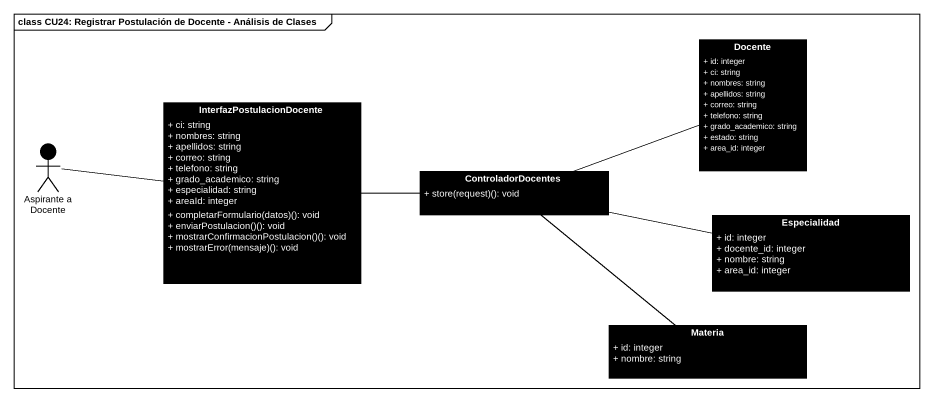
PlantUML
@startuml
mainframe class CU24: Registrar Postulación de Docente - Análisis de Clases
allowmixing
hide circle
hide empty members
skinparam classAttributeIconSize 0
class Docente #000000 {
  + id: integer
  + ci: string
  + nombres: string
  + apellidos: string
  + correo: string
  + telefono: string
  + grado_academico: string
  + estado: string
  + area_id: integer
}
class InterfazPostulacionDocente #000000 {
  + ci: string
  + nombres: string
  + apellidos: string
  + correo: string
  + telefono: string
  + grado_academico: string
  + especialidad: string
  + areaId: integer
  + completarFormulario(datos)(): void
  + enviarPostulacion()(): void
  + mostrarConfirmacionPostulacion()(): void
  + mostrarError(mensaje)(): void
}
actor "Aspirante a Docente" as Aspirante_a_Docente #000000
class ControladorDocentes #000000 {
  + store(request)(): void
}
class Especialidad #000000 {
  + id: integer
  + docente_id: integer
  + nombre: string
  + area_id: integer
}
class Materia #000000 {
  + id: integer
  + nombre: string
}
InterfazPostulacionDocente -right- ControladorDocentes
Aspirante_a_Docente -right- InterfazPostulacionDocente
ControladorDocentes -right- Docente
ControladorDocentes -right- Especialidad
ControladorDocentes -- Materia
@enduml
